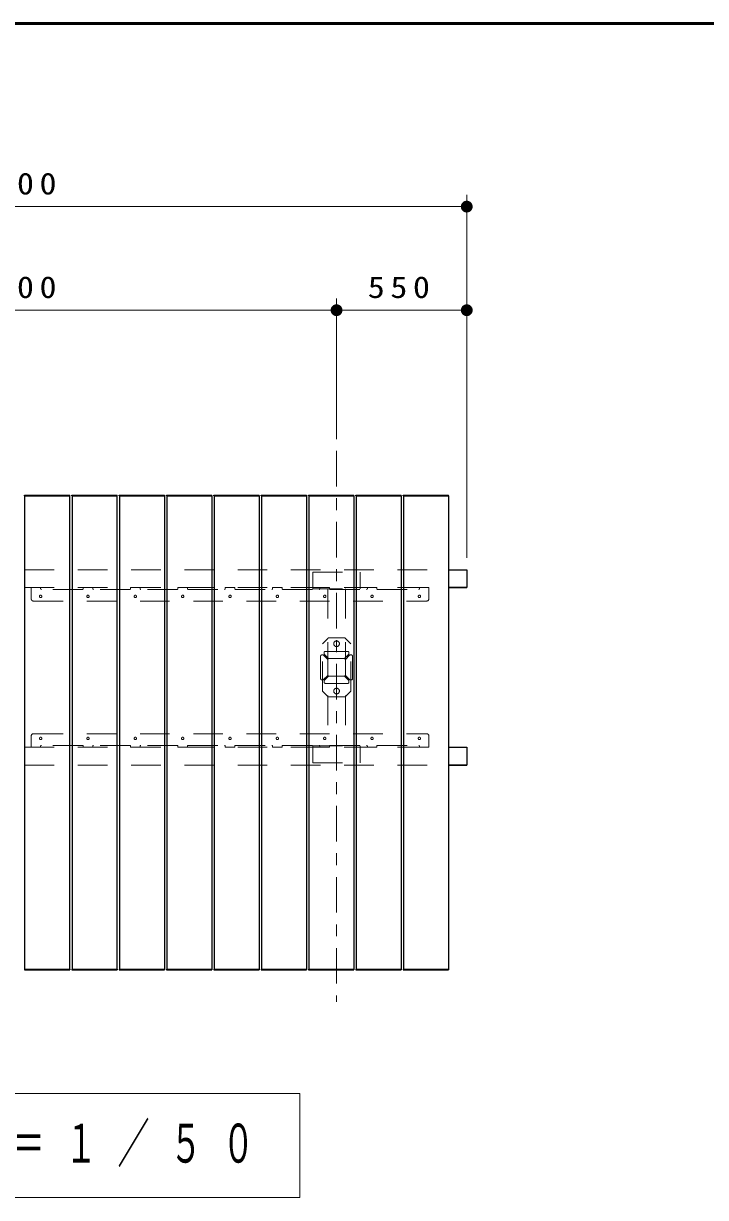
# Model space of a CAD drawing. Units: millimetres on the paper, with parts at other scales. Extents: x -385 to 0, y -10 to 267.
# Drawn here: x -300.6 to -243, y 167.8 to 267 of the extents above; entities that cross this region are included whole.
import ezdxf

# ---------------------------------------------------------------- set-up
doc = ezdxf.new("R2010")
doc.units = ezdxf.units.MM
for name, pattern in [('USER1', [4.5, 2.5, -2]), ('USER2', [6, 3, -1, 1, -1]), ('USER3', [8, 3, -1, 1, -1, 1, -1])]:
    doc.linetypes.add(name, pattern=pattern)
doc.layers.add('LY_1', color=7, linetype='Continuous', lineweight=25)
doc.layers.add('LY_2', color=7, linetype='Continuous', lineweight=13)
doc.styles.add('ＭＳ ゴシック', font='')
doc.styles.get('ＭＳ ゴシック').set_extended_font_data('MS Gothic')

# ---------------------------------------------------------------- blocks, each defined once
blk = doc.blocks.new('filled_dot')
at = {"color": 0, "linetype": 'Continuous', "lineweight": -2, "const_width": 1.25}
blk.add_lwpolyline([(-0.625, 0, 1), (0.625, 0, 1)], format="xyb", close=True, dxfattribs=at)

msp = doc.modelspace()

# ---------------------------------------------------------------- linework, layer by layer
at = {"layer": 'LY_1', "lineweight": 13}
for p, q in [((-263.171, 221.856), (-263.171, 252.529)), ((-339.171, 251.529), (-263.171, 251.529)), ((-274.171, 231.899), (-274.171, 243.779)), ((-328.171, 242.779), (-274.171, 242.779)), ((-274.171, 242.779), (-263.171, 242.779)), ((-277.271, 176.624), (-325.071, 176.624)), ((-277.271, 167.824), (-277.271, 176.624)), ((-325.071, 167.824), (-277.271, 167.824))]:
    msp.add_line(p, q, dxfattribs=at)
at = {"layer": 'LY_1', "color": 2, "linetype": 'USER2', "lineweight": 13}
msp.add_line((-274.171, 230.899), (-274.171, 184.351), dxfattribs=at)
at = {"layer": 'LY_1', "color": 131}
for p, q in [((-300.531, 227.106), (-300.531, 227.158)), ((-300.531, 227.158), (-296.711, 227.158)), ((-296.711, 227.106), (-296.711, 227.158)), ((-296.531, 227.106), (-296.531, 227.158)), ((-296.531, 227.158), (-292.711, 227.158)), ((-292.711, 227.106), (-292.711, 227.158)), ((-292.531, 227.106), (-292.531, 227.158)), ((-292.531, 227.158), (-288.711, 227.158)), ((-288.711, 227.106), (-288.711, 227.158)), ((-288.531, 227.106), (-288.531, 227.158)), ((-288.531, 227.158), (-284.711, 227.158)), ((-284.711, 227.106), (-284.711, 227.158)), ((-284.531, 227.106), (-284.531, 227.158)), ((-284.531, 227.158), (-280.711, 227.158)), ((-280.711, 227.106), (-280.711, 227.158)), ((-280.531, 227.106), (-280.531, 227.158)), ((-280.531, 227.158), (-276.711, 227.158)), ((-276.711, 227.106), (-276.711, 227.158)), ((-276.531, 227.106), (-276.531, 227.158)), ((-276.531, 227.158), (-272.711, 227.158)), ((-272.711, 227.106), (-272.711, 227.158)), ((-272.531, 227.106), (-272.531, 227.158)), ((-272.531, 227.158), (-268.711, 227.158)), ((-268.711, 227.106), (-268.711, 227.158)), ((-268.531, 227.106), (-268.531, 227.158)), ((-268.531, 227.158), (-264.711, 227.158)), ((-264.711, 227.106), (-264.711, 227.158)), ((-300.531, 227.106), (-296.711, 227.106)), ((-300.521, 227.106), (-300.521, 187.106)), ((-296.721, 227.106), (-296.721, 187.106)), ((-296.531, 227.106), (-292.711, 227.106)), ((-296.521, 227.106), (-296.521, 187.106)), ((-292.721, 227.106), (-292.721, 187.106)), ((-292.531, 227.106), (-288.711, 227.106)), ((-292.521, 227.106), (-292.521, 187.106)), ((-288.721, 227.106), (-288.721, 187.106)), ((-288.531, 227.106), (-284.711, 227.106)), ((-288.521, 227.106), (-288.521, 187.106)), ((-284.721, 227.106), (-284.721, 187.106)), ((-284.531, 227.106), (-280.711, 227.106)), ((-284.521, 227.106), (-284.521, 187.106)), ((-280.721, 227.106), (-280.721, 187.106)), ((-280.531, 227.106), (-276.711, 227.106)), ((-280.521, 227.106), (-280.521, 187.106)), ((-276.721, 227.106), (-276.721, 187.106)), ((-276.531, 227.106), (-272.711, 227.106)), ((-276.521, 227.106), (-276.521, 187.106)), ((-272.721, 227.106), (-272.721, 187.106)), ((-272.531, 227.106), (-268.711, 227.106)), ((-272.521, 227.106), (-272.521, 187.106)), ((-268.721, 227.106), (-268.721, 187.106)), ((-268.531, 227.106), (-264.711, 227.106)), ((-268.521, 227.106), (-268.521, 187.106)), ((-264.721, 227.106), (-264.721, 187.106)), ((-300.531, 187.106), (-296.711, 187.106)), ((-300.531, 187.106), (-300.531, 187.054)), ((-300.531, 187.054), (-296.711, 187.054)), ((-296.711, 187.106), (-296.711, 187.054)), ((-296.531, 187.106), (-292.711, 187.106)), ((-296.531, 187.106), (-296.531, 187.054)), ((-296.531, 187.054), (-292.711, 187.054)), ((-292.711, 187.106), (-292.711, 187.054)), ((-292.531, 187.106), (-288.711, 187.106)), ((-292.531, 187.106), (-292.531, 187.054)), ((-292.531, 187.054), (-288.711, 187.054)), ((-288.711, 187.106), (-288.711, 187.054)), ((-288.531, 187.106), (-284.711, 187.106)), ((-288.531, 187.106), (-288.531, 187.054)), ((-288.531, 187.054), (-284.711, 187.054)), ((-284.711, 187.106), (-284.711, 187.054)), ((-284.531, 187.106), (-280.711, 187.106)), ((-284.531, 187.106), (-284.531, 187.054)), ((-284.531, 187.054), (-280.711, 187.054)), ((-280.711, 187.106), (-280.711, 187.054)), ((-280.531, 187.106), (-276.711, 187.106)), ((-280.531, 187.106), (-280.531, 187.054)), ((-280.531, 187.054), (-276.711, 187.054)), ((-276.711, 187.106), (-276.711, 187.054)), ((-276.531, 187.106), (-272.711, 187.106)), ((-276.531, 187.106), (-276.531, 187.054)), ((-276.531, 187.054), (-272.711, 187.054)), ((-272.711, 187.106), (-272.711, 187.054)), ((-272.531, 187.106), (-268.711, 187.106)), ((-272.531, 187.106), (-272.531, 187.054)), ((-272.531, 187.054), (-268.711, 187.054)), ((-268.711, 187.106), (-268.711, 187.054)), ((-268.531, 187.106), (-264.711, 187.106)), ((-268.531, 187.106), (-268.531, 187.054)), ((-268.531, 187.054), (-264.711, 187.054)), ((-264.711, 187.106), (-264.711, 187.054))]:
    msp.add_line(p, q, dxfattribs=at)
at = {"layer": 'LY_1', "color": 4, "linetype": 'USER1', "lineweight": 13}
for p, q in [((-336.521, 220.856), (-264.731, 220.856)), ((-336.521, 219.356), (-264.731, 219.356)), ((-336.521, 205.856), (-264.731, 205.856)), ((-336.521, 204.356), (-264.731, 204.356))]:
    msp.add_line(p, q, dxfattribs=at)
at = {"layer": 'LY_1', "linetype": 'USER1', "lineweight": 13}
for p, q in [((-276.171, 220.656), (-272.171, 220.656)), ((-276.171, 219.356), (-276.171, 220.656)), ((-272.171, 219.356), (-272.171, 220.656)), ((-276.171, 219.236), (-276.171, 219.356)), ((-276.171, 219.236), (-272.171, 219.236)), ((-274.921, 219.236), (-274.921, 205.976)), ((-273.421, 219.236), (-273.421, 205.976)), ((-272.171, 219.236), (-272.171, 219.356)), ((-274.921, 215.056), (-275.371, 214.606)), ((-275.371, 210.606), (-275.371, 214.606)), ((-274.871, 215.106), (-274.921, 215.056)), ((-274.871, 215.106), (-273.471, 215.106)), ((-273.471, 215.106), (-273.421, 215.056)), ((-273.421, 215.056), (-272.971, 214.606)), ((-272.971, 210.606), (-272.971, 214.606)), ((-275.371, 210.606), (-274.921, 210.156)), ((-273.421, 210.156), (-272.971, 210.606)), ((-274.921, 210.156), (-274.871, 210.106)), ((-274.871, 210.106), (-273.471, 210.106)), ((-273.471, 210.106), (-273.421, 210.156)), ((-276.171, 205.976), (-276.171, 205.856)), ((-276.171, 205.976), (-272.171, 205.976)), ((-276.171, 205.856), (-276.171, 204.556)), ((-272.171, 205.976), (-272.171, 205.856)), ((-272.171, 205.856), (-272.171, 204.556)), ((-276.171, 204.556), (-272.171, 204.556))]:
    msp.add_line(p, q, dxfattribs=at)
at = {"layer": 'LY_1', "color": 4}
for p, q in [((-264.731, 220.856), (-263.171, 220.856)), ((-263.171, 220.856), (-263.171, 219.356)), ((-264.731, 219.356), (-263.171, 219.356)), ((-263.171, 219.356), (-264.731, 219.356)), ((-264.731, 205.856), (-263.171, 205.856)), ((-263.171, 205.856), (-263.171, 204.356)), ((-264.731, 204.356), (-263.171, 204.356)), ((-263.171, 204.356), (-264.731, 204.356))]:
    msp.add_line(p, q, dxfattribs=at)
at = {"layer": 'LY_1'}
msp.add_line((-264.731, 220.856), (-263.171, 220.856), dxfattribs=at)
at = {"layer": 'LY_1', "color": 190, "linetype": 'USER1', "lineweight": 13}
for p, q in [((-299.971, 219.356), (-299.171, 219.356)), ((-299.971, 219.356), (-299.971, 218.406)), ((-299.171, 219.356), (-299.171, 219.256)), ((-295.631, 219.196), (-299.111, 219.196)), ((-295.571, 219.356), (-294.771, 219.356)), ((-295.571, 219.356), (-295.571, 219.256)), ((-294.771, 219.356), (-294.771, 219.256)), ((-291.631, 219.196), (-294.711, 219.196)), ((-291.571, 219.356), (-290.771, 219.356)), ((-291.571, 219.356), (-291.571, 219.256)), ((-290.771, 219.356), (-290.771, 219.256)), ((-287.631, 219.196), (-290.711, 219.196)), ((-287.571, 219.356), (-286.771, 219.356)), ((-287.571, 219.356), (-287.571, 219.256)), ((-286.771, 219.356), (-286.771, 219.256)), ((-286.711, 219.196), (-283.631, 219.196)), ((-283.571, 219.356), (-282.771, 219.356)), ((-283.571, 219.356), (-283.571, 219.256)), ((-282.771, 219.356), (-282.771, 219.256)), ((-282.711, 219.196), (-279.631, 219.196)), ((-279.571, 219.356), (-278.771, 219.356)), ((-279.571, 219.356), (-279.571, 219.256)), ((-278.771, 219.356), (-278.771, 219.256)), ((-278.711, 219.196), (-275.631, 219.196)), ((-275.571, 219.356), (-274.771, 219.356)), ((-275.571, 219.356), (-275.571, 219.256)), ((-274.771, 219.356), (-274.771, 219.256)), ((-274.711, 219.196), (-271.631, 219.196)), ((-271.571, 219.356), (-270.771, 219.356)), ((-271.571, 219.356), (-271.571, 219.256)), ((-270.771, 219.356), (-270.771, 219.256)), ((-270.711, 219.196), (-267.231, 219.196)), ((-267.171, 219.356), (-266.371, 219.356)), ((-267.171, 219.356), (-267.171, 219.256)), ((-266.371, 219.356), (-266.371, 218.406)), ((-299.771, 218.206), (-266.571, 218.206)), ((-299.971, 205.856), (-299.971, 206.806)), ((-299.771, 207.006), (-266.571, 207.006)), ((-266.371, 205.856), (-266.371, 206.806)), ((-299.971, 205.856), (-299.171, 205.856)), ((-299.171, 205.856), (-299.171, 205.956)), ((-295.631, 206.016), (-299.111, 206.016)), ((-295.571, 205.856), (-295.571, 205.956)), ((-295.571, 205.856), (-294.771, 205.856)), ((-294.771, 205.856), (-294.771, 205.956)), ((-291.631, 206.016), (-294.711, 206.016)), ((-291.571, 205.856), (-291.571, 205.956)), ((-291.571, 205.856), (-290.771, 205.856)), ((-290.771, 205.856), (-290.771, 205.956)), ((-287.631, 206.016), (-290.711, 206.016)), ((-287.571, 205.856), (-287.571, 205.956)), ((-287.571, 205.856), (-286.771, 205.856)), ((-286.771, 205.856), (-286.771, 205.956)), ((-286.711, 206.016), (-283.631, 206.016)), ((-283.571, 205.856), (-283.571, 205.956)), ((-283.571, 205.856), (-282.771, 205.856)), ((-282.771, 205.856), (-282.771, 205.956)), ((-282.711, 206.016), (-279.631, 206.016)), ((-279.571, 205.856), (-279.571, 205.956)), ((-279.571, 205.856), (-278.771, 205.856)), ((-278.771, 205.856), (-278.771, 205.956)), ((-278.711, 206.016), (-275.631, 206.016)), ((-275.571, 205.856), (-275.571, 205.956)), ((-275.571, 205.856), (-274.771, 205.856)), ((-274.771, 205.856), (-274.771, 205.956)), ((-274.711, 206.016), (-271.631, 206.016)), ((-271.571, 205.856), (-271.571, 205.956)), ((-271.571, 205.856), (-270.771, 205.856)), ((-270.771, 205.856), (-270.771, 205.956)), ((-270.711, 206.016), (-267.231, 206.016)), ((-267.171, 205.856), (-267.171, 205.956)), ((-267.171, 205.856), (-266.371, 205.856))]:
    msp.add_line(p, q, dxfattribs=at)
at = {"layer": 'LY_1', "linetype": 'USER3', "lineweight": 13}
for p, q in [((-275.521, 211.656), (-275.521, 213.556)), ((-275.421, 213.656), (-275.333, 213.656)), ((-274.921, 213.285), (-275.263, 213.627)), ((-275.221, 213.856), (-275.221, 213.768)), ((-274.85, 213.356), (-275.192, 213.698)), ((-275.121, 213.956), (-273.221, 213.956)), ((-274.921, 213.285), (-274.921, 211.927)), ((-273.492, 213.356), (-274.85, 213.356)), ((-273.492, 213.356), (-273.15, 213.698)), ((-273.421, 213.285), (-273.08, 213.627)), ((-273.421, 211.927), (-273.421, 213.285)), ((-273.121, 213.856), (-273.121, 213.768)), ((-272.921, 213.656), (-273.009, 213.656)), ((-272.821, 213.556), (-272.821, 211.656)), ((-275.421, 211.556), (-275.333, 211.556)), ((-274.921, 211.927), (-275.263, 211.585)), ((-275.221, 211.356), (-275.221, 211.444)), ((-274.85, 211.856), (-275.192, 211.515)), ((-273.221, 211.256), (-275.121, 211.256)), ((-274.85, 211.856), (-273.492, 211.856)), ((-273.492, 211.856), (-273.15, 211.515)), ((-273.421, 211.927), (-273.08, 211.585)), ((-273.121, 211.356), (-273.121, 211.444)), ((-272.921, 211.556), (-273.009, 211.556))]:
    msp.add_line(p, q, dxfattribs=at)
at = {"layer": 'LY_1', "color": 3, "linetype": 'USER3', "lineweight": 13}
for p, q in [((-274.793, 213.356), (-273.549, 213.356)), ((-274.921, 211.984), (-274.921, 213.228)), ((-273.421, 213.228), (-273.421, 211.984)), ((-273.549, 211.856), (-274.793, 211.856))]:
    msp.add_line(p, q, dxfattribs=at)
at = {"layer": 'LY_1', "color": 190, "linetype": 'USER1', "lineweight": 13}
for centre in [(-299.171, 218.606), (-295.171, 218.606), (-291.171, 218.606), (-287.171, 218.606), (-283.171, 218.606), (-279.171, 218.606), (-275.171, 218.606), (-271.171, 218.606), (-267.171, 218.606), (-299.171, 206.606), (-295.171, 206.606), (-291.171, 206.606), (-287.171, 206.606), (-283.171, 206.606), (-279.171, 206.606), (-275.171, 206.606), (-271.171, 206.606), (-267.171, 206.606)]:
    msp.add_circle(centre, 0.1, dxfattribs=at)
at = {"layer": 'LY_1', "linetype": 'USER1', "lineweight": 13}
for centre in [(-274.171, 214.606), (-274.171, 210.606)]:
    msp.add_circle(centre, 0.24, dxfattribs=at)
at = {"layer": 'LY_1', "color": 190, "linetype": 'USER1', "lineweight": 13}
for centre, radius, start, end in [((-299.111, 219.256), 0.06, 180, 270), ((-295.631, 219.256), 0.06, 270, 0), ((-294.711, 219.256), 0.06, 180, 270), ((-291.631, 219.256), 0.06, 270, 0), ((-290.711, 219.256), 0.06, 180, 270), ((-287.631, 219.256), 0.06, 270, 0), ((-286.711, 219.256), 0.06, 180, 270), ((-283.631, 219.256), 0.06, 270, 0), ((-282.711, 219.256), 0.06, 180, 270), ((-279.631, 219.256), 0.06, 270, 0), ((-278.711, 219.256), 0.06, 180, 270), ((-275.631, 219.256), 0.06, 270, 0), ((-274.711, 219.256), 0.06, 180, 270), ((-271.631, 219.256), 0.06, 270, 0), ((-270.711, 219.256), 0.06, 180, 270), ((-267.231, 219.256), 0.06, 270, 0), ((-299.771, 218.406), 0.2, 180, 270), ((-266.571, 218.406), 0.2, 270, 0), ((-299.771, 206.806), 0.2, 90, 180), ((-266.571, 206.806), 0.2, 0, 90), ((-299.111, 205.956), 0.06, 90, 180), ((-295.631, 205.956), 0.06, 0, 90), ((-294.711, 205.956), 0.06, 90, 180), ((-291.631, 205.956), 0.06, 0, 90), ((-290.711, 205.956), 0.06, 90, 180), ((-287.631, 205.956), 0.06, 0, 90), ((-286.711, 205.956), 0.06, 90, 180), ((-283.631, 205.956), 0.06, 0, 90), ((-282.711, 205.956), 0.06, 90, 180), ((-279.631, 205.956), 0.06, 0, 90), ((-278.711, 205.956), 0.06, 90, 180), ((-275.631, 205.956), 0.06, 0, 90), ((-274.711, 205.956), 0.06, 90, 180), ((-271.631, 205.956), 0.06, 0, 90), ((-270.711, 205.956), 0.06, 90, 180), ((-267.231, 205.956), 0.06, 0, 90)]:
    msp.add_arc(centre, radius, start, end, dxfattribs=at)
at = {"layer": 'LY_1', "linetype": 'USER3', "lineweight": 13}
for centre, start, end in [((-275.421, 213.556), 90, 180), ((-275.333, 213.556), 45, 90), ((-275.121, 213.856), 90, 180), ((-275.121, 213.768), 180, 225), ((-273.221, 213.856), 0, 90), ((-273.221, 213.768), 315, 0), ((-273.009, 213.556), 90, 135), ((-272.921, 213.556), 0, 90), ((-275.421, 211.656), 180, 270), ((-275.333, 211.656), 270, 315), ((-275.121, 211.444), 135, 180), ((-275.121, 211.356), 180, 270), ((-273.221, 211.356), 270, 0), ((-273.221, 211.444), 0, 45), ((-273.009, 211.656), 225, 270), ((-272.921, 211.656), 270, 0)]:
    msp.add_arc(centre, 0.1, start, end, dxfattribs=at)
at = {"layer": 'LY_1', "color": 3, "linetype": 'USER3', "lineweight": 13}
for centre, start, end in [((-274.793, 213.228), 90, 180), ((-273.549, 213.228), 0, 90), ((-274.793, 211.984), 180, 270), ((-273.549, 211.984), 270, 0)]:
    msp.add_arc(centre, 0.128, start, end, dxfattribs=at)
at = {"layer": 'LY_2', "lineweight": 50}
msp.add_line((0, 267), (-385, 267), dxfattribs=at)

# ---------------------------------------------------------------- block references
at = {"layer": 'LY_1', "lineweight": 13, "xscale": 0.4, "yscale": 0.4, "rotation": 180}
for p in [(-263.171, 251.529), (-274.171, 242.779), (-263.171, 242.779)]:
    msp.add_blockref('filled_dot', p, dxfattribs=at)
at = {"layer": 'LY_1', "lineweight": 13, "xscale": 0.4, "yscale": 0.4}
msp.add_blockref('filled_dot', (-274.171, 242.779), dxfattribs=at)

# ---------------------------------------------------------------- texts
at = {"layer": 'LY_1', "style": 'ＭＳ ゴシック'}
for s, insert, char_height, attachment_point in [('\\T1.33;\\W1.15;3800', (-301.171, 252.529), 1.833, 8), ('\\T1.33;\\W1.15;2700', (-301.171, 243.779), 1.833, 8), ('\\T1.33;\\W1.15;550', (-268.671, 243.779), 1.833, 8), ('\\T1.64;\\W0.6;平面図\u3000Ｓ＝１／５０', (-323.671, 172.224), 3.299, 4)]:
    msp.add_mtext(s, dxfattribs=dict(at, insert=insert, char_height=char_height, attachment_point=attachment_point))

doc.saveas('drawing.dxf')
